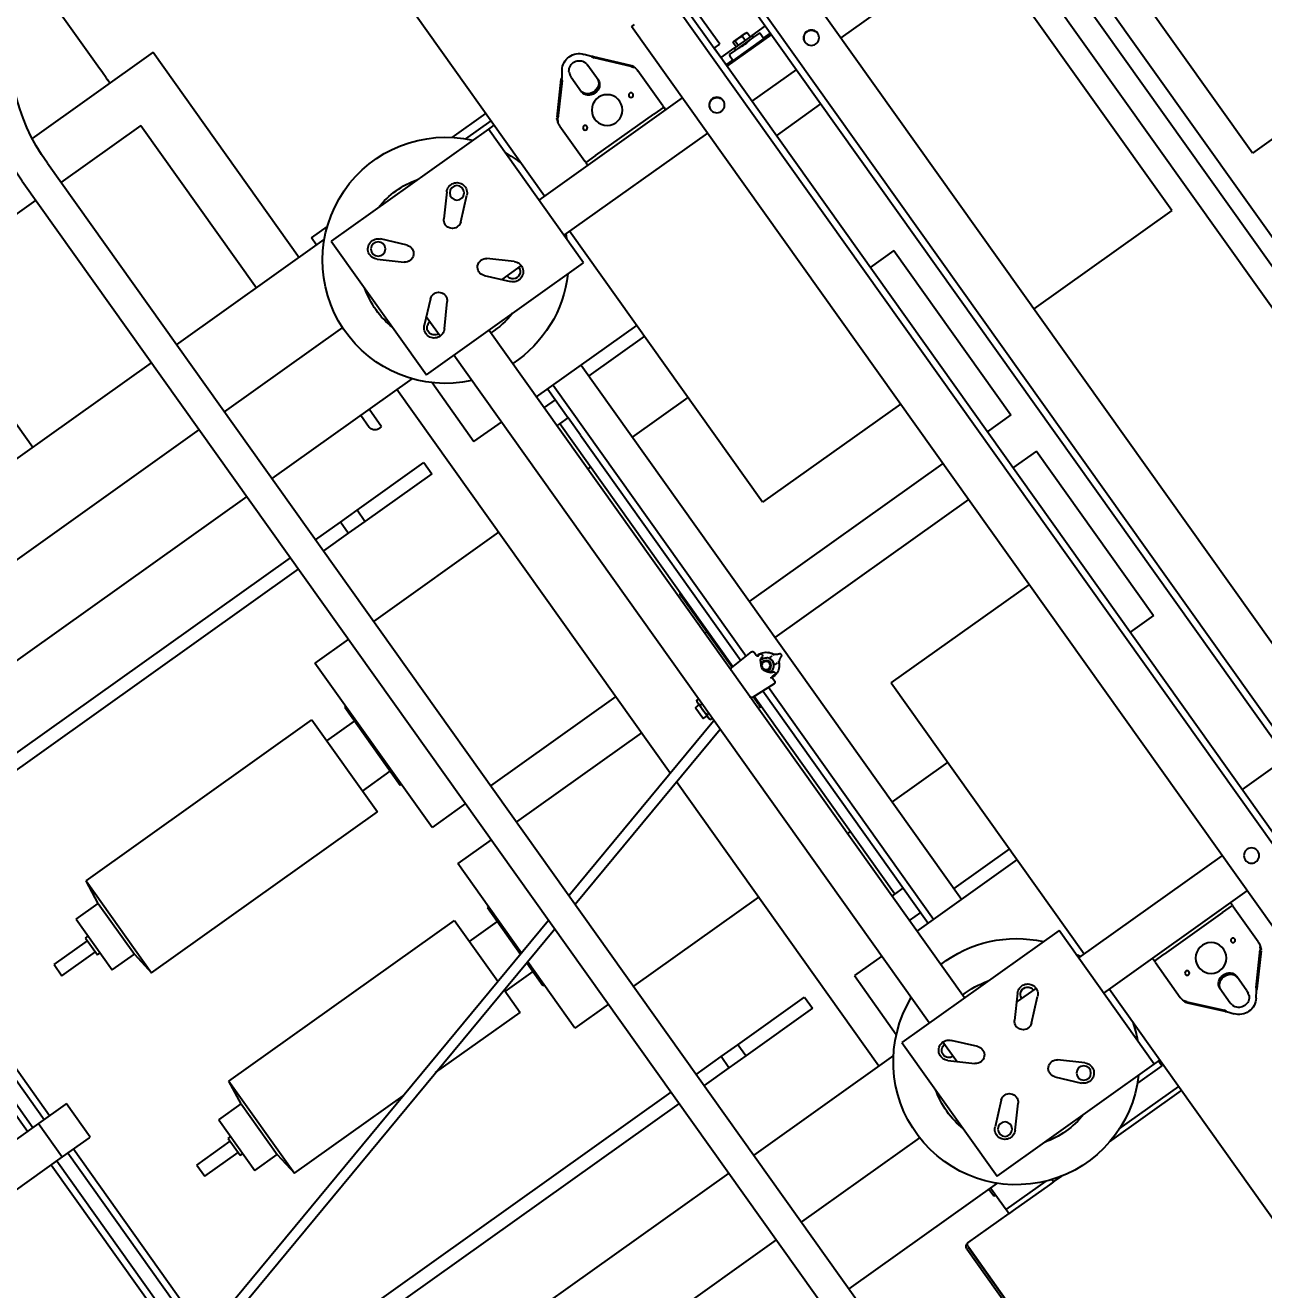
# Model space of a CAD drawing. Header units: feet. Extents: x 2321988 to 2329858, y 6722724 to 6730499.
# Drawn here: x 2326043.426 to 2326047.201, y 6726808.978 to 6726812.831 of the extents above; entities that cross this region are included whole.
import ezdxf

# ---------------------------------------------------------------- set-up
doc = ezdxf.new("R2010")
doc.units = ezdxf.units.FT
doc.header["$MEASUREMENT"] = 0
doc.header["$PDSIZE"] = 5
for name, color, linetype in [('BESS Dimensions', 3, 'Continuous'), ('C-BESS-EQUIPMENT', 255, 'Continuous'), ('Midpoint Site Plan$0$C-SWIR', 8, 'Continuous')]:
    doc.layers.add(name, color=color, linetype=linetype)
doc.styles.add('TG_DIMS', font='arial.ttf')
doc.dimstyles.new('TG-PROPOSED-ANNO', dxfattribs={"dimtxt": 0.1, "dimasz": 0.1, "dimexe": 0.05, "dimexo": 0.05, "dimgap": 0.02, "dimtad": 0, "dimtih": 1, "dimtoh": 1, "dimdsep": 46, "dimtxsty": 'TG_DIMS', "dimcen": 0, "dimclrd": 256, "dimclre": 256, "dimclrt": 256, "dimaunit": 1, "dimadec": 6, "dimazin": 2, "dimtfac": 1, "dimtofl": 0, "dimtmove": 1, "dimatfit": 3, "dimfxl": 1, "dimtolj": 1, "dimtzin": 0, "dimarcsym": 0})

# ---------------------------------------------------------------- blocks, each defined once
blk = doc.blocks.new('Midpoint Site Plan$0$GA 34.5kV 10MVAR Cap Bank top')
at = {"color": 0}
for p, q in [((-29.94, 22.512), (-29.94, 32.208)), ((-29.868, 22.512), (-29.868, 32.208)), ((-29.861, 32.208), (-29.861, 22.512)), ((-20.19, 17.805), (-20.19, 30.055)), ((-35.431, -29.332), (-35.431, 29.322)), ((-34.306, -29.332), (-34.306, 29.322)), ((-29.788, 22.36), (-27.94, 22.36)), ((-27.75, 22.36), (-27.94, 22.36)), ((-27.94, 22.18), (-27.94, 22.36)), ((-26.13, 22.36), (-27.75, 22.36)), ((-25.94, 22.36), (-26.13, 22.36)), ((-25.94, 22.36), (-25.574, 22.36)), ((-25.94, 22.36), (-25.94, 22.254)), ((-23.426, 22.36), (-20.19, 22.36)), ((-27.94, 22.18), (-26.141, 22.18)), ((-27.94, 21.2), (-27.94, 22.18)), ((-22.859, 22.18), (-20.19, 22.18)), ((-28.02, 21.2), (-28.02, 21.51)), ((-28.02, 21.51), (-27.94, 21.51)), ((-27.654, 21.2), (-34.306, 21.2)), ((-27.5, 14.99), (-27.5, 20.99)), ((-27.5, 20.99), (-20.44, 20.99)), ((-20.253, 21.2), (-21.346, 21.2)), ((-20.44, 20.99), (-20.19, 20.99)), ((-20.44, 20.99), (-20.44, 14.99)), ((-20.253, 21.2), (-20.253, 20.99)), ((-20.253, 21.18), (-20.19, 21.18)), ((-17.216, 20.927), (-18.146, 19.884)), ((-18.146, 19.824), (-17.216, 20.867)), ((-17.216, 20.901), (-17.216, 20.927)), ((-17.216, 20.867), (-17.216, 20.901)), ((-17.17, 20.957), (-16.995, 21.185)), ((-16.005, 21.185), (-15.83, 20.957)), ((-15.784, 20.927), (-15.784, 20.901)), ((-14.854, 19.884), (-15.784, 20.927)), ((-15.784, 20.901), (-15.784, 20.867)), ((-15.784, 20.867), (-14.854, 19.824)), ((-14, 20.995), (-14, -21.005)), ((-8, -21.005), (-8, 20.995)), ((-16.875, 20.126), (-16.875, 20.776)), ((-16.125, 20.776), (-16.125, 20.126)), ((-12.25, 20.533), (-12.25, -20.543)), ((-9.75, -20.543), (-9.75, 20.533)), ((-25.986, 20.006), (-25.327, 19.257)), ((-23.673, 19.257), (-23.014, 20.006)), ((-25.767, 18.817), (-26.516, 19.476)), ((-22.484, 19.476), (-23.233, 18.817)), ((-18.25, 17.985), (-18.25, 19.556)), ((-18.19, 19.825), (-18.19, 19.792)), ((-18.19, 19.792), (-18.19, 19.765)), ((-14.81, 19.792), (-14.81, 19.825)), ((-14.81, 19.765), (-14.81, 19.792)), ((-14.75, 19.556), (-14.75, 17.985)), ((-12, 18.595), (-12, -18.605)), ((-10, -18.605), (-10, 18.595)), ((-35.431, 18.2), (-54.44, 18.2)), ((-28.995, 18.2), (-34.306, 18.2)), ((-20.44, 17.805), (-14, 17.805)), ((-18.25, 17.985), (-18.25, 17.925)), ((-18.25, 17.925), (-17.81, 17.925)), ((-18.25, 17.925), (-18.25, 17.805)), ((-15.19, 17.925), (-17.81, 17.925)), ((-15.19, 17.925), (-14.75, 17.925)), ((-14.75, 17.925), (-14.75, 17.985)), ((-14.75, 17.925), (-14.75, 17.805)), ((-26.516, 16.504), (-25.767, 17.163)), ((-23.233, 17.163), (-22.484, 16.504)), ((-26.27, 16.72), (-26.27, 15.847)), ((-25.327, 16.723), (-25.986, 15.974)), ((-23.014, 15.974), (-23.673, 16.723)), ((-23.235, 16.225), (-22.357, 16.225)), ((-20.44, 16.225), (-14, 16.225)), ((-20.19, 4.055), (-20.19, 16.225)), ((-0.88, -16.225), (-0.88, 16.225)), ((0.62, -16.225), (0.62, 16.225)), ((-35.431, 15.2), (-54.44, 15.2)), ((-28.031, 15.2), (-34.306, 15.2)), ((-28.69, 15.2), (-28.69, 2.441)), ((-20.44, 14.99), (-27.5, 14.99)), ((-26.27, 14.99), (-26.27, -14.99)), ((-24.69, 14.99), (-24.69, -14.99)), ((-27.5, 11.99), (-27.5, 14.636)), ((-10, 14.68), (-12, 14.68)), ((-35.431, 12.073), (-53.44, 12.073)), ((-33.19, 12.073), (-34.306, 12.073)), ((-32.44, 12.073), (-33.19, 12.073)), ((-33.19, 12.073), (-33.19, 11.573)), ((-29.44, 12.073), (-32.44, 12.073)), ((-32.44, 12.073), (-32.44, 11.573)), ((-29.44, 11.573), (-29.44, 12.073)), ((-64.249, 11.9), (-35.431, 4.234)), ((-53.44, 11.573), (-35.431, 11.573)), ((-34.306, 11.573), (-33.19, 11.573)), ((-33.19, 11.573), (-32.44, 11.573)), ((-32.44, 11.573), (-29.44, 11.573)), ((-26.27, 11.99), (-27.5, 11.99)), ((-20.19, 11.99), (-24.69, 11.99)), ((-24.19, 1.566), (-24.19, 11.99)), ((-23.94, 1.58), (-23.94, 11.99)), ((-22.69, -11.99), (-22.69, 11.99)), ((-64.346, 11.537), (-35.431, 3.846)), ((-24.19, 11.51), (-24.69, 11.51)), ((-20.19, 11.51), (-22.69, 11.51)), ((-24.69, 10.425), (-24.565, 10.425)), ((-24.565, 10.425), (-24.565, 1.544)), ((-24.565, 10.425), (-24.19, 10.425)), ((-55.44, 0.573), (-55.44, 9.168)), ((-55.19, 0.573), (-55.19, 9.102)), ((-54.69, 0.573), (-54.69, 8.969)), ((-54.44, 0.573), (-54.44, 8.902)), ((-36.94, 7.615), (-36.94, 4.636)), ((-35.431, 7.615), (-36.94, 7.615)), ((-28.69, 7.615), (-34.306, 7.615)), ((-24.565, 7.615), (-24.69, 7.615)), ((-20.19, 7.615), (-22.69, 7.615)), ((-10.94, 7.615), (-12, 7.615)), ((-10.94, 0.235), (-10.94, 7.615)), ((-48.491, 5.063), (-48.375, 5.99)), ((-48.375, 1.86), (-48.375, 5.99)), ((-48.375, 5.99), (-43.491, 5.99)), ((-42.032, 5.99), (-38.237, 5.99)), ((-38.237, 4.981), (-38.237, 5.99)), ((-36.987, 4.648), (-36.987, 5.675)), ((-36.987, 5.675), (-36.94, 5.675)), ((-49.491, 2.788), (-49.491, 5.063)), ((-49.491, 5.063), (-48.491, 5.063)), ((-48.491, 2.788), (-48.491, 5.063)), ((-38.237, 5.05), (-36.987, 5.05)), ((-51.109, 3.675), (-51.109, 4.175)), ((-51.109, 4.175), (-49.609, 4.175)), ((-49.609, 3.551), (-49.609, 4.3)), ((-49.609, 4.3), (-49.491, 4.3)), ((-38.237, 1.86), (-38.237, 4.593)), ((-36.987, 2.175), (-36.987, 4.26)), ((-36.94, 4.248), (-36.94, 0.235)), ((-34.306, 3.935), (-26.27, 1.798)), ((-20.19, 4.055), (-14, 4.055)), ((-51.109, 3.675), (-49.609, 3.675)), ((-49.609, 3.551), (-49.491, 3.551)), ((-34.306, 3.547), (-26.286, 1.414)), ((-49.491, 2.788), (-48.491, 2.788)), ((-48.491, 2.788), (-48.375, 1.86)), ((-38.237, 2.8), (-36.987, 2.8)), ((-48.375, 1.86), (-38.237, 1.86)), ((-36.987, 2.175), (-36.94, 2.175)), ((-28.69, 2.053), (-28.69, -15.18)), ((-24.605, 1.895), (-24.605, 2.02)), ((-24.565, 2.02), (-24.605, 2.02)), ((-24.605, 1.895), (-24.605, 1.541)), ((-24.565, 1.895), (-24.565, 1.544)), ((-26.286, 1.414), (-26.27, 1.41)), ((-23.694, 1.595), (-24.631, 1.54)), ((-23.627, 1.396), (-23.627, 1.532)), ((-26.549, 0.661), (-26.549, 1.099)), ((-26.518, 1.13), (-26.378, 1.13)), ((-26.378, 1.255), (-26.345, 1.313)), ((-26.378, 1.255), (-26.378, 1.205)), ((-26.378, 1.205), (-26.378, 0.88)), ((-26.345, 1.313), (-26.27, 1.313)), ((-26.345, 1.097), (-26.27, 1.097)), ((-23.712, 0.974), (-23.622, 1.13)), ((-23.677, 1.341), (-23.621, 1.369)), ((-23.501, 1.061), (-23.64, 1.098)), ((-23.44, 1.286), (-23.44, 1.317)), ((-23.44, 1.255), (-23.44, 1.286)), ((-23.184, 1.036), (-23.258, 1.036)), ((-23.168, 1.036), (-23.184, 1.036)), ((-23.159, 1.036), (-23.168, 1.036)), ((-54.94, 0.573), (-59.94, 0.573)), ((-53.742, 0.573), (-54.94, 0.573)), ((-54.94, -0.927), (-54.94, 0.573)), ((-53.742, 0.573), (-53.69, 0.573)), ((-53.69, -0.927), (-53.69, 0.573)), ((-26.518, 0.63), (-26.378, 0.63)), ((-26.378, 0.88), (-26.378, 0.555)), ((-26.378, 0.555), (-26.378, 0.505)), ((-26.378, 0.505), (-26.345, 0.447)), ((-26.345, 0.663), (-26.27, 0.663)), ((-23.622, 0.63), (-23.712, 0.786)), ((-23.673, 0.719), (-23.598, 0.699)), ((-23.44, 0.474), (-23.44, 0.505)), ((-23.44, 0.443), (-23.44, 0.474)), ((-23.258, 0.724), (-23.184, 0.724)), ((-23.184, 0.724), (-23.168, 0.724)), ((-23.168, 0.724), (-23.159, 0.724)), ((-35.431, 0.235), (-36.94, 0.235)), ((-28.69, 0.235), (-34.306, 0.235)), ((-26.345, 0.447), (-26.27, 0.447)), ((-24.668, 0.235), (-24.69, 0.235)), ((-24.631, 0.22), (-23.694, 0.165)), ((-24.605, 0.219), (-24.605, -2.975)), ((-24.565, 0.216), (-24.565, -2.975)), ((-24.565, 0.216), (-24.565, -10.7)), ((-24.19, -9.921), (-24.19, 0.194)), ((-23.94, -11.99), (-23.94, 0.18)), ((-23.627, 0.228), (-23.627, 0.364)), ((-14, 0.235), (-22.69, 0.235)), ((-10.94, 0.235), (-12, 0.235)), ((-54.94, -0.927), (-59.94, -0.927)), ((-55.44, -11.408), (-55.44, -0.927)), ((-55.19, -11.408), (-55.19, -0.927)), ((-53.742, -0.927), (-54.94, -0.927)), ((-54.69, -11.408), (-54.69, -0.927)), ((-54.44, -11.408), (-54.44, -0.927)), ((-53.69, -0.927), (-53.742, -0.927)), ((-36.94, -1.385), (-36.94, -8.765)), ((-35.431, -1.385), (-36.94, -1.385)), ((-28.69, -1.385), (-34.306, -1.385)), ((-24.605, -1.385), (-24.69, -1.385)), ((-14, -1.385), (-22.69, -1.385)), ((-10.94, -1.385), (-12, -1.385)), ((-10.94, -8.765), (-10.94, -1.385)), ((-48.491, -3.937), (-48.375, -3.01)), ((-48.375, -7.14), (-48.375, -3.01)), ((-48.375, -3.01), (-38.237, -3.01)), ((-38.237, -7.14), (-38.237, -3.01)), ((-24.605, -3.1), (-24.605, -2.975)), ((-24.605, -3.1), (-24.565, -3.1)), ((-36.987, -6.825), (-36.987, -3.325)), ((-36.987, -3.325), (-36.94, -3.325)), ((-49.491, -6.212), (-49.491, -3.937)), ((-49.491, -3.937), (-48.491, -3.937)), ((-48.491, -6.212), (-48.491, -3.937)), ((-38.237, -3.95), (-36.987, -3.95)), ((-14, -4.055), (-20.19, -4.055)), ((-20.19, -4.055), (-20.19, -16.225)), ((-1.81, -4.055), (-8, -4.055)), ((-1.81, -4.055), (-1.81, -16.225)), ((8, -4.055), (1.81, -4.055)), ((1.81, -4.055), (1.81, -16.225)), ((-51.109, -5.325), (-51.109, -4.825)), ((-51.109, -4.825), (-49.609, -4.825)), ((-49.609, -5.449), (-49.609, -4.7)), ((-49.609, -4.7), (-49.491, -4.7)), ((-51.109, -5.325), (-49.609, -5.325)), ((-49.609, -5.449), (-49.491, -5.449)), ((-49.491, -6.212), (-48.491, -6.212)), ((-48.491, -6.212), (-48.375, -7.14)), ((-38.237, -6.2), (-36.987, -6.2)), ((-36.987, -6.825), (-36.94, -6.825)), ((-48.375, -7.14), (-38.237, -7.14)), ((-35.431, -8.765), (-36.94, -8.765)), ((-28.69, -8.765), (-34.306, -8.765)), ((-24.565, -8.765), (-24.69, -8.765)), ((-20.19, -8.765), (-22.69, -8.765)), ((-10.94, -8.765), (-12, -8.765)), ((-24.19, -9.921), (-24.19, -10.7)), ((-24.69, -10.7), (-24.565, -10.7)), ((-24.565, -10.7), (-24.19, -10.7)), ((-24.19, -11.99), (-24.19, -10.7)), ((-24.19, -11.51), (-24.69, -11.51)), ((-20.19, -11.51), (-22.69, -11.51)), ((-35.431, -11.927), (-53.44, -11.927)), ((-33.19, -11.927), (-34.306, -11.927)), ((-32.44, -11.927), (-33.19, -11.927)), ((-33.19, -11.927), (-33.19, -12.427)), ((-29.44, -11.927), (-32.44, -11.927)), ((-32.44, -11.927), (-32.44, -12.427)), ((-29.44, -12.427), (-29.44, -11.927)), ((-27.5, -14.636), (-27.5, -11.99)), ((-27.5, -11.99), (-26.27, -11.99)), ((-24.69, -11.99), (-20.19, -11.99)), ((-53.44, -12.427), (-35.431, -12.427)), ((-34.306, -12.427), (-33.19, -12.427)), ((-33.19, -12.427), (-32.44, -12.427)), ((-32.44, -12.427), (-29.44, -12.427)), ((-30.315, -15.18), (-30.315, -14.646)), ((-30.065, -14.396), (-29.94, -14.396)), ((-29.94, -14.396), (-29.94, -15.18)), ((-12, -14.68), (-10, -14.68)), ((-35.431, -15.18), (-54.44, -15.18)), ((-28.015, -15.18), (-34.306, -15.18)), ((-27.5, -14.99), (-20.44, -14.99)), ((-27.5, -20.99), (-27.5, -14.99)), ((-20.44, -14.99), (-20.44, -20.99)), ((-26.27, -15.847), (-26.27, -16.72)), ((-25.986, -15.974), (-25.327, -16.723)), ((-23.673, -16.723), (-23.014, -15.974)), ((-25.767, -17.163), (-26.516, -16.504)), ((-22.357, -16.225), (-23.235, -16.225)), ((-22.484, -16.504), (-23.233, -17.163)), ((-14, -16.225), (-20.44, -16.225)), ((-10, -16.225), (-12, -16.225)), ((8, -16.225), (-8, -16.225)), ((-14, -17.805), (-20.44, -17.805)), ((-20.19, -17.805), (-20.19, -30.055)), ((-18.25, -17.925), (-18.25, -17.805)), ((-17.81, -17.925), (-18.25, -17.925)), ((-18.25, -17.925), (-18.25, -17.985)), ((-18.25, -19.556), (-18.25, -17.985)), ((-17.81, -17.925), (-15.19, -17.925)), ((-14.75, -17.925), (-15.19, -17.925)), ((-14.75, -17.925), (-14.75, -17.805)), ((-14.75, -17.985), (-14.75, -17.925)), ((-14.75, -17.985), (-14.75, -19.556)), ((-10, -17.805), (-12, -17.805)), ((-11.992, -18.605), (-11.992, -17.805)), ((-11.992, -17.855), (-11.69, -17.855)), ((-11.69, -17.898), (-11.69, -17.842)), ((-10.31, -17.842), (-11.69, -17.842)), ((-11.69, -18.04), (-11.69, -17.898)), ((-11.187, -17.842), (-11.187, -17.805)), ((-10.812, -17.842), (-10.812, -17.805)), ((-10.31, -17.898), (-10.31, -17.842)), ((-10.31, -17.855), (-10, -17.855)), ((-10.31, -18.04), (-10.31, -17.898)), ((-35.431, -18.18), (-54.44, -18.18)), ((-28.996, -18.18), (-34.306, -18.18)), ((-11.992, -18.18), (-11.406, -18.18)), ((-11.69, -18.1), (-11.69, -18.04)), ((-11.406, -18.1), (-11.69, -18.1)), ((-10.593, -18.1), (-11.406, -18.1)), ((-11.406, -18.1), (-11.406, -18.18)), ((-10.593, -18.18), (-11.406, -18.18)), ((-11.316, -18.18), (-11.316, -18.364)), ((-11.281, -18.389), (-11.294, -18.382)), ((-11.281, -18.389), (-11.269, -18.389)), ((-11.269, -18.389), (-11.064, -18.389)), ((-11.222, -18.18), (-11.222, -18.364)), ((-11.187, -18.1), (-11.187, -18.085)), ((-11.064, -18.389), (-10.795, -18.389)), ((-10.906, -18.18), (-10.906, -18.364)), ((-10.812, -18.1), (-10.812, -18.085)), ((-10.795, -18.389), (-10.719, -18.389)), ((-10.719, -18.389), (-10.706, -18.382)), ((-10.684, -18.18), (-10.684, -18.364)), ((-10.593, -18.1), (-10.593, -18.18)), ((-10.31, -18.1), (-10.593, -18.1)), ((-10.593, -18.18), (-10, -18.18)), ((-10.31, -18.1), (-10.31, -18.04)), ((-26.516, -19.476), (-25.767, -18.817)), ((-23.233, -18.817), (-22.484, -19.476)), ((-12, -20.338), (-12, -18.605)), ((-12, -18.605), (-11.75, -18.605)), ((-11.75, -18.605), (-11.75, -20.121)), ((-25.327, -19.257), (-25.986, -20.006)), ((-23.014, -20.006), (-23.673, -19.257)), ((-18.19, -19.765), (-18.19, -19.792)), ((-18.19, -19.792), (-18.19, -19.825)), ((-17.216, -20.867), (-18.146, -19.824)), ((-14.854, -19.824), (-15.784, -20.867)), ((-14.81, -19.792), (-14.81, -19.765)), ((-14.81, -19.825), (-14.81, -19.792)), ((-18.146, -19.884), (-17.216, -20.927)), ((-16.875, -20.776), (-16.875, -20.126)), ((-16.125, -20.126), (-16.125, -20.776)), ((-15.784, -20.927), (-14.854, -19.884)), ((-54.44, -21.18), (-35.431, -21.18)), ((-40.77, -21.18), (-40.77, -28.476)), ((-34.306, -21.18), (-27.674, -21.18)), ((-30.72, -28.476), (-30.72, -21.18)), ((-28.8, -30.396), (-28.8, -21.18)), ((-28.02, -21.18), (-28.02, -21.51)), ((-20.44, -20.99), (-27.5, -20.99)), ((-20.19, -21.18), (-21.326, -21.18)), ((-20.19, -20.99), (-20.44, -20.99)), ((-17.216, -20.901), (-17.216, -20.867)), ((-17.216, -20.927), (-17.216, -20.901)), ((-16.995, -21.185), (-17.17, -20.957)), ((-15.83, -20.957), (-16.005, -21.185)), ((-15.784, -20.867), (-15.784, -20.901)), ((-15.784, -20.901), (-15.784, -20.927)), ((-13.875, -21.005), (-14, -21.005)), ((-28.02, -21.51), (-27.303, -21.51)), ((-21.697, -21.51), (-20.19, -21.51)), ((-35.431, -28.476), (-40.77, -28.476)), ((-30.72, -28.476), (-34.306, -28.476)), ((-28.8, -30.396), (-34.229, -30.396)), ((-30.74, -30.396), (-30.74, -30.528)), ((-30.74, -30.636), (-30.74, -30.528)), ((-30.74, -30.636), (-30.74, -30.87)), ((-30.74, -30.87), (-30.74, -31.146)), ((-30.74, -31.146), (-30.74, -35.646))]:
    blk.add_line(p, q, dxfattribs=at)
for centre, radius in [((-26.268, 19.758), 0.264), ((-22.732, 19.758), 0.264), ((-16.5, 19.036), 0.563), ((-17.53, 18.976), 0.0835), ((-15.47, 18.976), 0.0835), ((-13.12, 16.845), 0.281), ((-23.549, 0.88), 0.188), ((-23.549, 0.88), 0.152), ((-13.12, -16.855), 0.281), ((-8.88, -16.855), 0.281), ((-16.5, -19.036), 0.563), ((-17.53, -18.976), 0.0835), ((-15.47, -18.976), 0.0835), ((-26.268, -19.758), 0.264), ((-22.732, -19.758), 0.264)]:
    blk.add_circle(centre, radius, dxfattribs=at)
for centre, radius, start, end in [((-29.788, 22.512), 0.152, 180, 270), ((-29.788, 22.512), 0.08, 180, 206.5378), ((-24.5, 17.99), 4.5, 41.8103, 246.8379), ((-16.5, 20.803), 0.625, 37.661, 142.339), ((-24.5, 17.99), 3.125, 73.7398, 106.2602), ((-16.5, 20.793), 0.375, 26.0241, 153.9759), ((-26.268, 19.758), 0.375, 41.388, 228.612), ((-22.732, 19.758), 0.375, 311.388, 138.612), ((-24.5, 17.99), 4.5, 16.7089, 25.5483), ((-17.75, 19.556), 0.5, 159.015, 180), ((-15.25, 19.556), 0.5, 0, 20.985), ((-25.561, 19.051), 0.312, 228.612, 41.388), ((-23.439, 19.051), 0.312, 138.612, 311.388), ((-24.5, 17.99), 3.125, 163.7398, 196.2602), ((-25.561, 16.929), 0.312, 318.612, 131.388), ((-23.439, 16.929), 0.312, 48.612, 221.388), ((-26.268, 16.222), 0.375, 131.388, 318.612), ((-26.268, 16.222), 0.264, 90.4856, 269.5144), ((-22.732, 16.222), 0.375, 221.388, 48.612), ((-22.732, 16.222), 0.264, 179.3983, 0.6017), ((-24.5, 17.99), 4.5, 334.4517, 336.9072), ((-24.5, 17.99), 4.5, 267.5801, 318.1897), ((-24.5, 17.99), 3.125, 266.5143, 286.2602), ((-24.627, 1.477), 0.0625, 93.3665, 180), ((-23.69, 1.532), 0.0625, 0, 93.3665), ((-23.565, 1.396), 0.0625, 180, 205.9874), ((-26.518, 1.099), 0.0313, 90, 180), ((-23.549, 0.88), 0.484, 102.3295, 102.3297), ((-23.459, 1.036), 0.188, 93.1672, 150), ((-23.549, 0.88), 0.484, 41.8063, 97.8981), ((-23.549, 0.88), 0.281, 48.9282, 101.0826), ((-23.459, 1.036), 0.313, 92.4629, 106.3933), ((-23.471, 1.317), 0.0313, 0, 92.4629), ((-23.471, 1.255), 0.0313, 273.1672, 0), ((-23.258, 1.005), 0.0313, 90, 203.6039), ((-23.549, 0.88), 0.484, 16.0118, 23.3232), ((-26.518, 0.661), 0.0313, 180, 270), ((-23.459, 0.724), 0.188, 210, 266.8328), ((-23.549, 0.88), 0.484, 262.1051, 318.1937), ((-23.549, 0.88), 0.281, 258.9174, 311.0718), ((-23.471, 0.505), 0.0313, 0, 86.8328), ((-23.258, 0.755), 0.0313, 156.3961, 270), ((-23.549, 0.88), 0.484, 336.6769, 343.9882), ((-24.627, 0.283), 0.0625, 180, 266.6335), ((-23.69, 0.228), 0.0625, 266.6335, 0), ((-23.565, 0.364), 0.0625, 154.0126, 180), ((-23.459, 0.724), 0.313, 253.6067, 267.5371), ((-23.471, 0.443), 0.0313, 267.5371, 0), ((-24.5, -17.99), 4.5, 113.1621, 318.1897), ((-24.5, -17.99), 4.5, 41.8103, 92.4199), ((-30.065, -14.646), 0.25, 90, 180), ((-24.5, -17.99), 3.125, 73.7398, 93.4857), ((-26.268, -16.222), 0.375, 41.388, 228.612), ((-26.268, -16.222), 0.264, 90.4856, 269.5144), ((-22.732, -16.222), 0.375, 311.388, 138.612), ((-22.732, -16.222), 0.264, 359.3983, 180.6017), ((-24.5, -17.99), 4.5, 23.0928, 25.5483), ((-25.561, -16.929), 0.312, 228.612, 41.388), ((-23.439, -16.929), 0.312, 138.612, 311.388), ((-13.12, -16.845), 0.281, 181.0196, 358.9804), ((-8.88, -16.845), 0.281, 181.0196, 358.9804), ((-24.5, -17.99), 3.125, 163.7398, 196.2602), ((-25.561, -19.051), 0.312, 318.612, 131.388), ((-23.439, -19.051), 0.312, 48.612, 221.388), ((-24.5, -17.99), 4.5, 334.4517, 343.2911), ((-26.268, -19.758), 0.375, 131.388, 318.612), ((-22.732, -19.758), 0.375, 221.388, 48.612), ((-17.75, -19.556), 0.5, 180, 200.985), ((-15.25, -19.556), 0.5, 339.015, 0), ((-24.5, -17.99), 3.125, 253.7398, 286.2602), ((-16.5, -20.803), 0.625, 217.661, 322.339), ((-16.5, -20.793), 0.375, 206.0241, 333.9759), ((-26.868, -29.332), 8.562, 180, 270), ((-26.868, -29.332), 7.437, 180, 270)]:
    blk.add_arc(centre, radius, start, end, dxfattribs=at)
for centre, major_axis, ratio, start_param, end_param in [((-29.788, 22.512), (0, -0.152), 0.484448, 4.712389, 6.283185), ((-16.5, 20.776), (-0.375, 0), 0.866025, 5.998088, 6.283185), ((-16.5, 20.776), (0.375, 0), 0.866025, 0, 0.285097), ((-17.75, 19.619), (-0.5, 0), 0.866025, 5.625876, 5.786803), ((-16.5, 20.186), (-0.375, 0), 0.866025, 0, 3.141593), ((-16.5, 20.126), (0.375, 0), 0.866025, 3.141593, 6.283185), ((-15.25, 19.619), (-0.5, 0), 0.866025, 3.637975, 3.798902), ((-17.75, 19.559), (0.5, 0), 0.866025, 2.484284, 2.64521), ((-15.25, 19.559), (0.5, 0), 0.866025, 0.496383, 0.657309), ((-23.274, 1.043), (-0.156, 0.253), 0.556338, 5.009115, 5.025174), ((-23.274, 0.717), (0.156, 0.253), 0.556338, 4.399604, 4.415663), ((-17.75, -19.559), (-0.5, 0), 0.866025, 0.496383, 0.657309), ((-17.75, -19.619), (0.5, 0), 0.866025, 3.637975, 3.798902), ((-16.5, -20.126), (-0.375, 0), 0.866025, 3.141593, 6.283185), ((-16.5, -20.186), (0.375, 0), 0.866025, 0, 3.141593), ((-15.25, -19.559), (-0.5, 0), 0.866025, 2.484284, 2.64521), ((-15.25, -19.619), (0.5, 0), 0.866025, 5.625876, 5.786803), ((-16.5, -20.776), (-0.375, 0), 0.866025, 0, 0.285097), ((-16.5, -20.776), (0.375, 0), 0.866025, 5.998088, 6.283185)]:
    blk.add_ellipse(centre, major_axis=major_axis, ratio=ratio, start_param=start_param, end_param=end_param, dxfattribs=at)
for points, knots in [([(-17.216, 20.927), (-17.208, 20.932), (-17.201, 20.937), (-17.185, 20.947), (-17.178, 20.952), (-17.17, 20.957)], [0, 0, 0, 0, 0.0704092, 0.0704092, 0.1408185, 0.1408185, 0.1408185, 0.1408185]), ([(-17.17, 20.957), (-17.178, 20.942), (-17.185, 20.926), (-17.201, 20.896), (-17.208, 20.881), (-17.216, 20.867)], [0, 0, 0, 0, 0.1331494, 0.1331494, 0.2662988, 0.2662988, 0.2662988, 0.2662988]), ([(-16.86, 20.867), (-16.857, 20.881), (-16.854, 20.896), (-16.846, 20.926), (-16.842, 20.942), (-16.837, 20.957)], [0, 0, 0, 0, 0.1235139, 0.1235139, 0.2473959, 0.2473959, 0.2473959, 0.2473959]), ([(-16.163, 20.957), (-16.158, 20.942), (-16.154, 20.926), (-16.146, 20.896), (-16.143, 20.881), (-16.14, 20.867)], [0, 0, 0, 0, 0.1244655, 0.1244655, 0.2485612, 0.2485612, 0.2485612, 0.2485612]), ([(-15.784, 20.867), (-15.792, 20.881), (-15.799, 20.896), (-15.815, 20.926), (-15.822, 20.942), (-15.83, 20.957)], [0, 0, 0, 0, 0.1331494, 0.1331494, 0.2662988, 0.2662988, 0.2662988, 0.2662988]), ([(-15.83, 20.957), (-15.822, 20.952), (-15.815, 20.947), (-15.799, 20.937), (-15.792, 20.932), (-15.784, 20.927)], [0, 0, 0, 0, 0.0704092, 0.0704092, 0.1408185, 0.1408185, 0.1408185, 0.1408185]), ([(-18.217, 19.735), (-18.213, 19.751), (-18.209, 19.767), (-18.2, 19.797), (-18.195, 19.812), (-18.19, 19.825)], [0, 0, 0, 0, 0.1248201, 0.1248201, 0.250094, 0.250094, 0.250094, 0.250094]), ([(-18.19, 19.765), (-18.196, 19.76), (-18.201, 19.755), (-18.209, 19.746), (-18.213, 19.741), (-18.217, 19.735)], [0, 0, 0, 0, 0.0672131, 0.0672131, 0.1471399, 0.1471399, 0.1471399, 0.1471399]), ([(-14.81, 19.825), (-14.805, 19.812), (-14.8, 19.797), (-14.791, 19.767), (-14.787, 19.751), (-14.783, 19.735)], [0, 0, 0, 0, 0.1255988, 0.1255988, 0.2507427, 0.2507427, 0.2507427, 0.2507427]), ([(-14.783, 19.735), (-14.787, 19.741), (-14.791, 19.746), (-14.799, 19.755), (-14.804, 19.76), (-14.81, 19.765)], [0, 0, 0, 0, 0.05158379, 0.05158379, 0.09496228, 0.09496228, 0.09496228, 0.09496228]), ([(-23.609, 1.352), (-23.607, 1.35), (-23.605, 1.348), (-23.601, 1.345), (-23.599, 1.344), (-23.597, 1.343)], [0, 0, 0, 0, 0.03093198, 0.03093198, 0.0542231, 0.0542231, 0.0542231, 0.0542231]), ([(-23.579, 1.335), (-23.583, 1.336), (-23.589, 1.338), (-23.596, 1.342), (-23.597, 1.343)], [0.2435497, 0.2435497, 0.2435497, 0.2435497, 0.3381138, 0.3716684, 0.3716684, 0.3716684, 0.3716684]), ([(-23.55, 1.335), (-23.549, 1.336), (-23.548, 1.336), (-23.548, 1.336), (-23.547, 1.336), (-23.547, 1.336)], [-0.00645918, -0.00645918, -0.00645918, -0.00645918, 0, 0, 0.000921585, 0.000921585, 0.000921585, 0.000921585]), ([(-23.55, 1.335), (-23.55, 1.335), (-23.549, 1.336), (-23.548, 1.336), (-23.548, 1.336), (-23.548, 1.336), (-23.547, 1.336), (-23.547, 1.336)], [0, 0, 0, 0, 0.003771699, 0.003771699, 0.007109475, 0.007109475, 0.008527009, 0.008527009, 0.008527009, 0.008527009]), ([(-23.365, 1.092), (-23.349, 1.079), (-23.326, 1.053), (-23.31, 1.028), (-23.304, 1.017)], [0, 0, 0, 0, 0.1700827, 0.2976448, 0.2976448, 0.2976448, 0.2976448]), ([(-23.304, 1.017), (-23.301, 1.013), (-23.298, 1.006), (-23.293, 0.997), (-23.29, 0.99), (-23.289, 0.986), (-23.288, 0.984)], [0, 0, 0, 0, 0.0559282, 0.0932137, 0.1118565, 0.1304992, 0.1304992, 0.1304992, 0.1304992]), ([(-23.286, 0.768), (-23.275, 0.794), (-23.267, 0.823), (-23.261, 0.881), (-23.263, 0.911), (-23.273, 0.958), (-23.279, 0.976), (-23.286, 0.992)], [0, 0, 0, 0, 0.2195804, 0.2195804, 0.4447363, 0.4447363, 0.5855327, 0.5855327, 0.5855327, 0.5855327]), ([(-23.125, 1.114), (-23.106, 1.079), (-23.08, 1.046), (-23.027, 0.997), (-23.001, 0.979), (-22.973, 0.964)], [0, 0, 0, 0, 0.3088573, 0.3088573, 0.5477014, 0.5477014, 0.5477014, 0.5477014]), ([(-22.911, 0.941), (-22.904, 0.939), (-22.898, 0.937), (-22.886, 0.93), (-22.881, 0.925), (-22.872, 0.915), (-22.869, 0.909), (-22.864, 0.896), (-22.862, 0.89), (-22.862, 0.876), (-22.862, 0.869), (-22.866, 0.856), (-22.869, 0.85), (-22.877, 0.839), (-22.882, 0.834), (-22.893, 0.826), (-22.899, 0.823), (-22.907, 0.82), (-22.909, 0.819), (-22.911, 0.819)], [0, 0, 0, 0, 0.051406, 0.051406, 0.1030154, 0.1030154, 0.1546174, 0.1546174, 0.2062197, 0.2062197, 0.257822, 0.257822, 0.3094235, 0.3094235, 0.3610258, 0.3610258, 0.412628, 0.412628, 0.4266743, 0.4266743, 0.4266743, 0.4266743]), ([(-23.304, 0.743), (-23.31, 0.732), (-23.326, 0.707), (-23.349, 0.681), (-23.365, 0.668)], [0, 0, 0, 0, 0.1275658, 0.2976534, 0.2976534, 0.2976534, 0.2976534]), ([(-23.288, 0.776), (-23.289, 0.774), (-23.29, 0.77), (-23.293, 0.763), (-23.298, 0.754), (-23.301, 0.747), (-23.304, 0.743)], [0, 0, 0, 0, 0.0186427, 0.0372855, 0.074571, 0.1304992, 0.1304992, 0.1304992, 0.1304992]), ([(-22.973, 0.796), (-23.009, 0.777), (-23.042, 0.751), (-23.091, 0.699), (-23.11, 0.673), (-23.125, 0.646)], [0, 0, 0, 0, 0.3088695, 0.3088695, 0.5477014, 0.5477014, 0.5477014, 0.5477014]), ([(-23.621, 0.391), (-23.618, 0.398), (-23.609, 0.41), (-23.592, 0.421), (-23.579, 0.425), (-23.569, 0.427), (-23.561, 0.427), (-23.554, 0.426), (-23.55, 0.425), (-23.547, 0.424), (-23.547, 0.424), (-23.547, 0.424)], [0, 0, 0, 0, 0.1127046, 0.2254092, 0.3381138, 0.3944661, 0.4508184, 0.5071707, 0.563523, 0.563523, 0.5644446, 0.5644446, 0.5644446, 0.5644446]), ([(-11.281, -18.1), (-11.281, -18.1), (-11.274, -18.099), (-11.245, -18.094), (-11.224, -18.09), (-11.174, -18.083), (-11.142, -18.08), (-11.073, -18.075), (-11.035, -18.073), (-11, -18.073)], [3.234507, 3.234507, 3.234507, 3.234507, 3.504043, 3.504043, 3.77358, 3.77358, 4.043128, 4.043128, 4.312676, 4.312676, 4.312676, 4.312676]), ([(-11, -18.073), (-10.965, -18.073), (-10.927, -18.075), (-10.858, -18.08), (-10.826, -18.083), (-10.776, -18.09), (-10.755, -18.094), (-10.726, -18.099), (-10.719, -18.1), (-10.719, -18.1)], [0, 0, 0, 0, 0.269548, 0.269548, 0.539096, 0.539096, 0.808633, 0.808633, 1.078169, 1.078169, 1.078169, 1.078169]), ([(-18.19, -19.825), (-18.195, -19.812), (-18.2, -19.797), (-18.209, -19.767), (-18.213, -19.751), (-18.217, -19.735)], [0, 0, 0, 0, 0.1255988, 0.1255988, 0.2507427, 0.2507427, 0.2507427, 0.2507427]), ([(-18.217, -19.735), (-18.213, -19.741), (-18.209, -19.746), (-18.201, -19.755), (-18.196, -19.76), (-18.19, -19.765)], [0, 0, 0, 0, 0.05158379, 0.05158379, 0.09496228, 0.09496228, 0.09496228, 0.09496228]), ([(-14.783, -19.735), (-14.787, -19.751), (-14.791, -19.767), (-14.8, -19.797), (-14.805, -19.812), (-14.81, -19.825)], [0, 0, 0, 0, 0.1248201, 0.1248201, 0.250094, 0.250094, 0.250094, 0.250094]), ([(-14.81, -19.765), (-14.804, -19.76), (-14.799, -19.755), (-14.791, -19.746), (-14.787, -19.741), (-14.783, -19.735)], [0, 0, 0, 0, 0.0672131, 0.0672131, 0.1471399, 0.1471399, 0.1471399, 0.1471399]), ([(-17.216, -20.867), (-17.208, -20.881), (-17.201, -20.896), (-17.185, -20.926), (-17.178, -20.942), (-17.17, -20.957)], [0, 0, 0, 0, 0.1331494, 0.1331494, 0.2662988, 0.2662988, 0.2662988, 0.2662988]), ([(-17.17, -20.957), (-17.178, -20.952), (-17.185, -20.947), (-17.201, -20.937), (-17.208, -20.932), (-17.216, -20.927)], [0, 0, 0, 0, 0.0704092, 0.0704092, 0.1408185, 0.1408185, 0.1408185, 0.1408185]), ([(-16.837, -20.957), (-16.842, -20.942), (-16.846, -20.926), (-16.854, -20.896), (-16.857, -20.881), (-16.86, -20.867)], [0, 0, 0, 0, 0.1244655, 0.1244655, 0.2485612, 0.2485612, 0.2485612, 0.2485612]), ([(-16.14, -20.867), (-16.143, -20.881), (-16.146, -20.896), (-16.154, -20.926), (-16.158, -20.942), (-16.163, -20.957)], [0, 0, 0, 0, 0.1235139, 0.1235139, 0.2473959, 0.2473959, 0.2473959, 0.2473959]), ([(-15.83, -20.957), (-15.822, -20.942), (-15.815, -20.926), (-15.799, -20.896), (-15.792, -20.881), (-15.784, -20.867)], [0, 0, 0, 0, 0.1331494, 0.1331494, 0.2662988, 0.2662988, 0.2662988, 0.2662988]), ([(-15.784, -20.927), (-15.792, -20.932), (-15.799, -20.937), (-15.815, -20.947), (-15.822, -20.952), (-15.83, -20.957)], [0, 0, 0, 0, 0.0704092, 0.0704092, 0.1408185, 0.1408185, 0.1408185, 0.1408185])]:
    blk.add_open_spline(points, degree=3, knots=knots, dxfattribs=at)
for points in [[(-23.623, 1.372), (-23.624, 1.376), (-23.627, 1.384), (-23.627, 1.392), (-23.627, 1.396)], [(-23.621, 1.369), (-23.62, 1.366), (-23.619, 1.364), (-23.617, 1.362)], [(-23.609, 1.352), (-23.612, 1.355), (-23.615, 1.358), (-23.617, 1.362)], [(-23.579, 1.335), (-23.573, 1.334), (-23.568, 1.333), (-23.562, 1.334)], [(-23.549, 1.336), (-23.553, 1.335), (-23.557, 1.334), (-23.562, 1.334)], [(-23.555, 1.334), (-23.554, 1.334), (-23.552, 1.335), (-23.55, 1.335)], [(-23.288, 0.984), (-23.262, 0.918), (-23.262, 0.842), (-23.288, 0.776)], [(-23.105, 1.072), (-23.122, 1.112), (-23.15, 1.159), (-23.185, 1.199)], [(-22.973, 0.964), (-22.954, 0.954), (-22.932, 0.946), (-22.911, 0.941)], [(-23.185, 0.561), (-23.15, 0.601), (-23.122, 0.648), (-23.105, 0.688)], [(-22.911, 0.819), (-22.932, 0.814), (-22.954, 0.806), (-22.973, 0.796)]]:
    blk.add_open_spline(points, degree=3, dxfattribs=at)
for points, weights in [([(-26.345, 1.313), (-26.378, 1.255), (-26.378, 1.205)], [1, 1.0379548493, 1]), ([(-26.378, 1.205), (-26.378, 1.155), (-26.345, 1.097)], [1, 1.0379548493, 1]), ([(-26.345, 1.097), (-26.378, 0.98), (-26.378, 0.88)], [1, 1.0379548493, 1]), ([(-26.378, 0.88), (-26.378, 0.78), (-26.345, 0.663)], [1, 1.0379548493, 1]), ([(-26.345, 0.663), (-26.378, 0.605), (-26.378, 0.555)], [1, 1.0379548493, 1]), ([(-26.378, 0.555), (-26.378, 0.505), (-26.345, 0.447)], [1, 1.0379548493, 1]), ([(-11.316, -18.364), (-11.291, -18.389), (-11.269, -18.389)], [1, 1.0379548493, 1]), ([(-11.269, -18.389), (-11.247, -18.389), (-11.222, -18.364)], [1, 1.0379548493, 1]), ([(-11.222, -18.364), (-11.138, -18.389), (-11.064, -18.389)], [1, 1.0379548493, 1]), ([(-11.064, -18.389), (-10.991, -18.389), (-10.906, -18.364)], [1, 1.0379548493, 1]), ([(-10.906, -18.364), (-10.847, -18.389), (-10.795, -18.389)], [1, 1.0379548493, 1]), ([(-10.795, -18.389), (-10.743, -18.389), (-10.684, -18.364)], [1, 1.0379548493, 1]), ([(-10.684, -18.364), (-10.696, -18.376), (-10.706, -18.382)], [1, 1.01739400218, 1.01884530837])]:
    blk.add_rational_spline(points, weights, degree=2, dxfattribs=at)
blk = doc.blocks.new('*D110')
at = {"layer": 'BESS Dimensions', "lineweight": -2, "transparency": 16777216}
for p, q in [((2325959.3419, 6726878.5788), (2325907.9067, 6726841.9324)), ((2325917.7814, 6726836.6894), (2325957.7158, 6726780.6393)), ((2326007.7221, 6726710.4528), (2325967.7877, 6726766.5029)), ((2326060.8878, 6726736.0536), (2326009.4525, 6726699.4072))]:
    blk.add_line(p, q, dxfattribs=at)
at = {"layer": 'BESS Dimensions', "transparency": 16777216}
for points in [[(2325919.1388, 6726837.6565), (2325916.424, 6726835.7223), (2325911.9788, 6726844.8337)], [(2326009.0794, 6726711.4199), (2326006.3647, 6726709.4857), (2326013.5247, 6726702.3085)]]:
    blk.add_solid(points, dxfattribs=at)
at = {"layer": 'Defpoints', "color": 0, "transparency": 16777216}
for p in [(2325963.414, 6726881.4801), (2326064.9599, 6726738.9549), (2326013.5247, 6726702.3085)]:
    blk.add_point(p, dxfattribs=at)
at = {"layer": 'BESS Dimensions', "transparency": 16777216, "insert": (2325962.7517, 6726773.5711), "char_height": 10, "attachment_point": 5, "style": 'TG_DIMS'}
blk.add_mtext("\\A1;175'", dxfattribs=at)

msp = doc.modelspace()

# ---------------------------------------------------------------- linework, layer by layer
at = {"layer": 'Midpoint Site Plan$0$C-SWIR'}
msp.add_line((2326007.2015, 6726868.2737), (2326056.7188, 6726798.7735), dxfattribs=at)

# ---------------------------------------------------------------- block references
at = {"layer": 'C-BESS-EQUIPMENT', "xscale": -0.08333333333333331, "yscale": 0.08333333333333331, "zscale": 0.08333333333333331, "rotation": 215.4689808292026}
msp.add_blockref('Midpoint Site Plan$0$GA 34.5kV 10MVAR Cap Bank top', (2326047.2395, 6726812.0781), dxfattribs=at)

# ---------------------------------------------------------------- dimensions: what is measured, and where the dimension line sits
at = {"layer": 'BESS Dimensions'}
dim = msp.add_aligned_dim(p1=(2325963.414, 6726881.4801), p2=(2326064.9599, 6726738.9549), distance=-63.1549, dimstyle='TG-PROPOSED-ANNO', override={"dimscale": 50, "dimpost": "'"}, dxfattribs=at)
dim.commit()
dim.dimension.update_dxf_attribs({"geometry": '*D110', "text_midpoint": (2325962.7517, 6726773.5711)})

doc.saveas('drawing.dxf')
